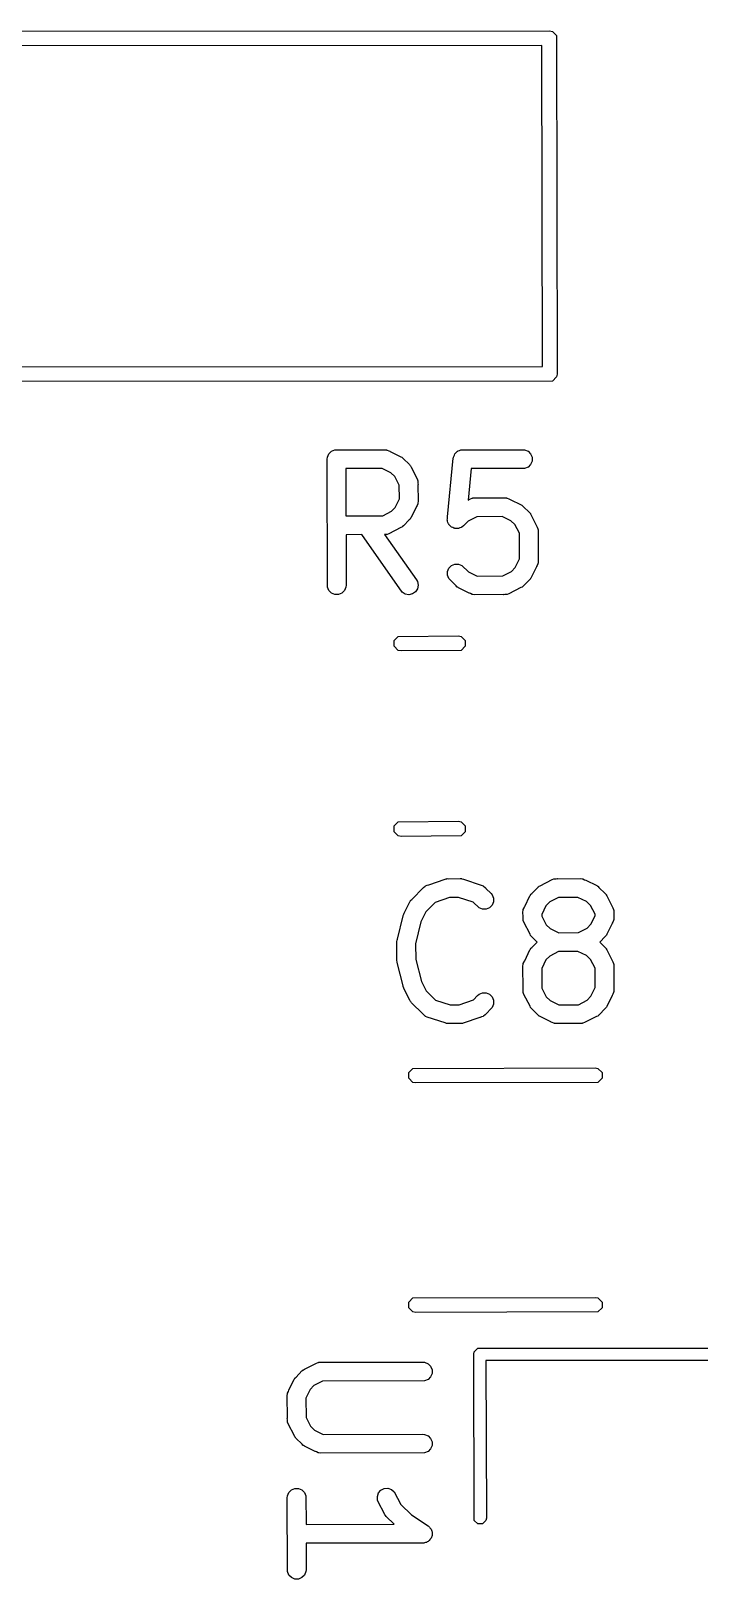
# Model space of a CAD drawing. Extents: x 161.8 to 217, y -91.7 to -65.8.
# Drawn here: x 184.44 to 189.74, y -78.08 to -65.81 of the extents above; entities that cross this region are included whole.
import ezdxf

# ---------------------------------------------------------------- set-up
doc = ezdxf.new("R2010")
doc.units = 0
doc.layers.add('BLACK', color=7, linetype='CONTINUOUS')

msp = doc.modelspace()

# ---------------------------------------------------------------- linework, layer by layer
at = {"layer": 'BLACK', "linetype": 'CONTINUOUS'}
for p, q in [((180.84704, -65.81457), (188.550002, -65.810001)), ((188.550002, -65.810001), (188.572963, -65.814568)), ((188.572963, -65.814568), (188.605435, -65.84704)), ((188.605435, -65.84704), (188.610002, -68.529998)), ((188.490096, -65.925483), (180.925575, -65.92997)), ((188.494427, -68.47003), (188.490096, -65.925483)), ((180.929905, -68.474516), (188.494427, -68.47003)), ((188.572963, -68.585431), (180.87, -68.589999)), ((188.605435, -68.552959), (188.572963, -68.585431)), ((188.610002, -68.529998), (188.605435, -68.552959)), ((186.786905, -69.204819), (186.788346, -69.190187)), ((186.788346, -70.219451), (186.786905, -69.204819)), ((186.788346, -69.190187), (186.799545, -69.163151)), ((186.799545, -69.163151), (186.820237, -69.142459)), ((186.820237, -69.142459), (186.847273, -69.13126)), ((186.847273, -69.13126), (187.242857, -69.129819)), ((187.242857, -69.129819), (187.257489, -69.13126)), ((187.257489, -69.13126), (187.259978, -69.132291)), ((187.259978, -69.132291), (187.262666, -69.132482)), ((187.262666, -69.132482), (187.275659, -69.138786)), ((187.275659, -69.138786), (187.284525, -69.142459)), ((187.284525, -69.142459), (187.285747, -69.143681)), ((187.285747, -69.143681), (187.371636, -69.185356)), ((187.371636, -69.185356), (187.377935, -69.18932)), ((187.377935, -69.18932), (187.379763, -69.190078)), ((187.379763, -69.190078), (187.380933, -69.191208)), ((187.380933, -69.191208), (187.384079, -69.193188)), ((187.384079, -69.193188), (187.389711, -69.199682)), ((187.389711, -69.199682), (187.438747, -69.247024)), ((187.742074, -69.663125), (187.787277, -69.197356)), ((187.787277, -69.197356), (187.788346, -69.192023)), ((187.788346, -69.190187), (187.789059, -69.188464)), ((187.788346, -69.192023), (187.788346, -69.190187)), ((187.789059, -69.188464), (187.790167, -69.18294)), ((187.790167, -69.18294), (187.795349, -69.17328)), ((187.795349, -69.17328), (187.799545, -69.163151)), ((187.799545, -69.163151), (187.802216, -69.160479)), ((187.802216, -69.160479), (187.804001, -69.157153)), ((187.804001, -69.157153), (187.812483, -69.150212)), ((187.812483, -69.150212), (187.820237, -69.142459)), ((187.820237, -69.142459), (187.823725, -69.141013)), ((187.823725, -69.141013), (187.826649, -69.138622)), ((187.826649, -69.138622), (187.837146, -69.135454)), ((187.837146, -69.135454), (187.847273, -69.13126)), ((187.847273, -69.13126), (187.851086, -69.131248)), ((187.851086, -69.131248), (187.854665, -69.130169)), ((187.854665, -69.130169), (187.865052, -69.131207)), ((187.865052, -69.131207), (188.338095, -69.129819)), ((188.338095, -69.129819), (188.352727, -69.13126)), ((188.352727, -69.13126), (188.379763, -69.142459)), ((188.379763, -69.142459), (188.400455, -69.163151)), ((188.400455, -69.163151), (188.411654, -69.190187)), ((188.411654, -69.219451), (188.400455, -69.246487)), ((188.411654, -69.190187), (188.411654, -69.219451)), ((187.222924, -69.278503), (186.93559, -69.27955)), ((186.93559, -69.27955), (186.936123, -69.654745)), ((187.291691, -69.311871), (187.222924, -69.278503)), ((187.323018, -69.342115), (187.291691, -69.311871)), ((187.358476, -69.410972), (187.323018, -69.342115)), ((187.438747, -69.247024), (187.443465, -69.252773)), ((187.443465, -69.252773), (187.444964, -69.254073)), ((187.444964, -69.254073), (187.445691, -69.255486)), ((187.445691, -69.255486), (187.448074, -69.258389)), ((187.448074, -69.258389), (187.451723, -69.267199)), ((187.451723, -69.267199), (187.500415, -69.361754)), ((187.928592, -69.279623), (187.904433, -69.528559)), ((188.352727, -69.278378), (187.928592, -69.279623)), ((188.379763, -69.267179), (188.352727, -69.278378)), ((188.400455, -69.246487), (188.379763, -69.267179)), ((187.359461, -69.518604), (187.358476, -69.410972)), ((187.500415, -69.361754), (187.50567, -69.375485)), ((187.50567, -69.375485), (187.505861, -69.378174)), ((187.505861, -69.378174), (187.506892, -69.380663)), ((187.506892, -69.380663), (187.507018, -69.39446)), ((187.507018, -69.39446), (187.507744, -69.404675)), ((187.507744, -69.404675), (187.507128, -69.406521)), ((187.507128, -69.406521), (187.508333, -69.538152)), ((187.296036, -69.618313), (187.326281, -69.586985)), ((187.326281, -69.586985), (187.359461, -69.518604)), ((187.494471, -69.581041), (187.452796, -69.666931)), ((187.495693, -69.57982), (187.494471, -69.581041)), ((187.499362, -69.57096), (187.495693, -69.57982)), ((187.50567, -69.557962), (187.499362, -69.57096)), ((187.505861, -69.555272), (187.50567, -69.557962)), ((187.506892, -69.552784), (187.505861, -69.555272)), ((187.508333, -69.538152), (187.506892, -69.552784)), ((187.904433, -69.528559), (187.923602, -69.518689)), ((187.923602, -69.518689), (187.937333, -69.513434)), ((187.937333, -69.513434), (187.940022, -69.513242)), ((187.940022, -69.513242), (187.942511, -69.512212)), ((187.942511, -69.512212), (187.95558, -69.512137)), ((187.95558, -69.512137), (187.966523, -69.51136)), ((187.966523, -69.51136), (187.968632, -69.512063)), ((187.968632, -69.512063), (188.195238, -69.510771)), ((188.195238, -69.510771), (188.20987, -69.512212)), ((188.20987, -69.512212), (188.212359, -69.513243)), ((188.212359, -69.513243), (188.215047, -69.513434)), ((188.215047, -69.513434), (188.22804, -69.519738)), ((188.22804, -69.519738), (188.236906, -69.523411)), ((188.236906, -69.523411), (188.238128, -69.524633)), ((188.238128, -69.524633), (188.324017, -69.566308)), ((188.324017, -69.566308), (188.330316, -69.570272)), ((188.330316, -69.570272), (188.332144, -69.57103)), ((188.332144, -69.57103), (188.333314, -69.57216)), ((188.333314, -69.57216), (188.33646, -69.57414)), ((188.33646, -69.57414), (188.342092, -69.580634)), ((188.342092, -69.580634), (188.391128, -69.627976)), ((186.936123, -69.654745), (187.096041, -69.654162)), ((187.096041, -69.654162), (187.098375, -69.653646)), ((187.098375, -69.653646), (187.101197, -69.654144)), ((187.101197, -69.654144), (187.227348, -69.653684)), ((187.227348, -69.653684), (187.296036, -69.618313)), ((187.438469, -69.685006), (187.391128, -69.734042)), ((187.444964, -69.679374), (187.438469, -69.685006)), ((187.446943, -69.676228), (187.444964, -69.679374)), ((187.448074, -69.675058), (187.446943, -69.676228)), ((187.448831, -69.67323), (187.448074, -69.675058)), ((187.452796, -69.666931), (187.448831, -69.67323)), ((187.739636, -69.688249), (187.740727, -69.677007)), ((187.740727, -69.691864), (187.739636, -69.688249)), ((187.740727, -69.666378), (187.742074, -69.663125)), ((187.740727, -69.677007), (187.740727, -69.666378)), ((187.740727, -69.69564), (187.740727, -69.691864)), ((187.744921, -69.705765), (187.740727, -69.69564)), ((187.748089, -69.716265), (187.744921, -69.705765)), ((187.903963, -69.696085), (187.867319, -69.734042)), ((187.972714, -69.660682), (187.903963, -69.696085)), ((188.17545, -69.659526), (187.972714, -69.660682)), ((188.244072, -69.692823), (188.17545, -69.659526)), ((188.275399, -69.723067), (188.244072, -69.692823)), ((188.391128, -69.627976), (188.395846, -69.633725)), ((188.395846, -69.633725), (188.397345, -69.635025)), ((188.397345, -69.635025), (188.398072, -69.636438)), ((188.398072, -69.636438), (188.400455, -69.639341)), ((188.400455, -69.639341), (188.404104, -69.648151)), ((188.404104, -69.648151), (188.452796, -69.742706)), ((187.060557, -69.802904), (186.936334, -69.803356)), ((186.936334, -69.803356), (186.936905, -70.204819)), ((187.381462, -70.258989), (187.060557, -69.802904)), ((187.244817, -69.802233), (187.241919, -69.802439)), ((187.241919, -69.802439), (187.494776, -70.16181)), ((187.257489, -69.802187), (187.244817, -69.802233)), ((187.259978, -69.801155), (187.257489, -69.802187)), ((187.262666, -69.800965), (187.259978, -69.801155)), ((187.276398, -69.79571), (187.262666, -69.800965)), ((187.370954, -69.747017), (187.276398, -69.79571)), ((187.379763, -69.743369), (187.370954, -69.747017)), ((187.382665, -69.740986), (187.379763, -69.743369)), ((187.384079, -69.740259), (187.382665, -69.740986)), ((187.385378, -69.73876), (187.384079, -69.740259)), ((187.391128, -69.734042), (187.385378, -69.73876)), ((187.75048, -69.719188), (187.748089, -69.716265)), ((187.751926, -69.722677), (187.75048, -69.719188)), ((187.759679, -69.73043), (187.751926, -69.722677)), ((187.76662, -69.738913), (187.759679, -69.73043)), ((187.769946, -69.740697), (187.76662, -69.738913)), ((187.772618, -69.743369), (187.769946, -69.740697)), ((187.782745, -69.747564), (187.772618, -69.743369)), ((187.792407, -69.752747), (187.782745, -69.747564)), ((187.796166, -69.753122), (187.792407, -69.752747)), ((187.799655, -69.754568), (187.796166, -69.753122)), ((187.810616, -69.754568), (187.799655, -69.754568)), ((187.821526, -69.755659), (187.810616, -69.754568)), ((187.825142, -69.754568), (187.821526, -69.755659)), ((187.828917, -69.754568), (187.825142, -69.754568)), ((187.839042, -69.750373), (187.828917, -69.754568)), ((187.849542, -69.747206), (187.839042, -69.750373)), ((187.852465, -69.744814), (187.849542, -69.747206)), ((187.855954, -69.743369), (187.852465, -69.744814)), ((187.867319, -69.734042), (187.855954, -69.743369)), ((188.310802, -69.791818), (188.275399, -69.723067)), ((188.311958, -69.994554), (188.310802, -69.791818)), ((188.452796, -69.742706), (188.458051, -69.756437)), ((188.458051, -69.756437), (188.458242, -69.759126)), ((188.458242, -69.759126), (188.459273, -69.761615)), ((188.459273, -69.761615), (188.459347, -69.774684)), ((188.459347, -69.774684), (188.460125, -69.785627)), ((188.460125, -69.785627), (188.459421, -69.787736)), ((188.459421, -69.787736), (188.460714, -70.014342)), ((187.740727, -70.094948), (187.751926, -70.067912)), ((187.751926, -70.067912), (187.772619, -70.047219)), ((187.772619, -70.047219), (187.799655, -70.036021)), ((187.799655, -70.036021), (187.828918, -70.036021)), ((187.828918, -70.036021), (187.855954, -70.04722)), ((187.855954, -70.04722), (187.908309, -70.097767)), ((188.248416, -70.094504), (188.278662, -70.063175)), ((188.278662, -70.063175), (188.311958, -69.994554)), ((188.446852, -70.057231), (188.405177, -70.143121)), ((188.448074, -70.05601), (188.446852, -70.057231)), ((188.451743, -70.04715), (188.448074, -70.05601)), ((188.458051, -70.034152), (188.451743, -70.04715)), ((188.458242, -70.031462), (188.458051, -70.034152)), ((188.459273, -70.028974), (188.458242, -70.031462)), ((188.460714, -70.014342), (188.459273, -70.028974)), ((187.494776, -70.16181), (187.501986, -70.174623)), ((187.501986, -70.174623), (187.508315, -70.203194)), ((187.740727, -70.124211), (187.740727, -70.094948)), ((187.751925, -70.151247), (187.740727, -70.124211)), ((187.761252, -70.162612), (187.751925, -70.151247)), ((187.810287, -70.209953), (187.761252, -70.162612)), ((187.908309, -70.097767), (187.97693, -70.131063)), ((187.97693, -70.131063), (188.179666, -70.129907)), ((188.179666, -70.129907), (188.248416, -70.094504)), ((188.390851, -70.161195), (188.34351, -70.210232)), ((188.397345, -70.155564), (188.390851, -70.161195)), ((188.399324, -70.152418), (188.397345, -70.155564)), ((188.400456, -70.151247), (188.399324, -70.152418)), ((188.401213, -70.149417), (188.400456, -70.151247)), ((188.405177, -70.143121), (188.401213, -70.149417)), ((186.799545, -70.246487), (186.788346, -70.219451)), ((186.820237, -70.267179), (186.799545, -70.246487)), ((186.847273, -70.278378), (186.820237, -70.267179)), ((186.876537, -70.278378), (186.847273, -70.278378)), ((186.903573, -70.267179), (186.876537, -70.278378)), ((186.924265, -70.246487), (186.903573, -70.267179)), ((186.935464, -70.219451), (186.924265, -70.246487)), ((186.936905, -70.204819), (186.935464, -70.219451)), ((187.406141, -70.274716), (187.381462, -70.258989)), ((187.434958, -70.279802), (187.406141, -70.274716)), ((187.463529, -70.273472), (187.434958, -70.279802)), ((187.487503, -70.25669), (187.463529, -70.273472)), ((187.50323, -70.232012), (187.487503, -70.25669)), ((187.508315, -70.203194), (187.50323, -70.232012)), ((187.815921, -70.21645), (187.810287, -70.209953)), ((187.819066, -70.218429), (187.815921, -70.21645)), ((187.820237, -70.21956), (187.819066, -70.218429)), ((187.822064, -70.220317), (187.820237, -70.21956)), ((187.828364, -70.224282), (187.822064, -70.220317)), ((187.914253, -70.265957), (187.828364, -70.224282)), ((187.915475, -70.267179), (187.914253, -70.265957)), ((187.924334, -70.270848), (187.915475, -70.267179)), ((187.937333, -70.277156), (187.924334, -70.270848)), ((187.940022, -70.277347), (187.937333, -70.277156)), ((187.942511, -70.278378), (187.940022, -70.277347)), ((187.957143, -70.279819), (187.942511, -70.278378)), ((188.183747, -70.278526), (187.957143, -70.279819)), ((188.185857, -70.27923), (188.183747, -70.278526)), ((188.196799, -70.278452), (188.185857, -70.27923)), ((188.20987, -70.278378), (188.196799, -70.278452)), ((188.212359, -70.277346), (188.20987, -70.278378)), ((188.215047, -70.277156), (188.212359, -70.277346)), ((188.228779, -70.271901), (188.215047, -70.277156)), ((188.323333, -70.223209), (188.228779, -70.271901)), ((188.332144, -70.21956), (188.323333, -70.223209)), ((188.335046, -70.217177), (188.332144, -70.21956)), ((188.33646, -70.21645), (188.335046, -70.217177)), ((188.33776, -70.21495), (188.33646, -70.21645)), ((188.34351, -70.210232), (188.33776, -70.21495)), ((187.317503, -70.642039), (187.349975, -70.609567)), ((187.317503, -70.687961), (187.317503, -70.642039)), ((187.349975, -70.720433), (187.317503, -70.687961)), ((187.349975, -70.609567), (187.827064, -70.605)), ((187.827064, -70.605), (187.850025, -70.609567)), ((187.850025, -70.609567), (187.882497, -70.642039)), ((187.882497, -70.687961), (187.850025, -70.720433)), ((187.882497, -70.642039), (187.882497, -70.687961)), ((187.372936, -70.725), (187.349975, -70.720433)), ((187.850025, -70.720433), (187.372936, -70.725)), ((187.317503, -72.112039), (187.349975, -72.079567)), ((187.317503, -72.157961), (187.317503, -72.112039)), ((187.349975, -72.190433), (187.317503, -72.157961)), ((187.349975, -72.079567), (187.827064, -72.075)), ((187.827064, -72.075), (187.850025, -72.079567)), ((187.850025, -72.079567), (187.882497, -72.112039)), ((187.882497, -72.157961), (187.850025, -72.190433)), ((187.882497, -72.112039), (187.882497, -72.157961)), ((187.372936, -72.195), (187.349975, -72.190433)), ((187.850025, -72.190433), (187.372936, -72.195)), ((187.592109, -72.578878), (187.723899, -72.533667)), ((187.723899, -72.533667), (187.731154, -72.532017)), ((187.731154, -72.532017), (187.732985, -72.531259)), ((187.732985, -72.531259), (187.734581, -72.531238)), ((187.734581, -72.531238), (187.738236, -72.530407)), ((187.738236, -72.530407), (187.747536, -72.531068)), ((187.747536, -72.531068), (187.842855, -72.529818)), ((187.842855, -72.529818), (187.85026, -72.530547)), ((187.85026, -72.530547), (187.852235, -72.530407)), ((187.852235, -72.530407), (187.853721, -72.530888)), ((187.853721, -72.530888), (187.857487, -72.531259)), ((187.857487, -72.531259), (187.86685, -72.535137)), ((188.571219, -72.537736), (188.58495, -72.532481)), ((188.58495, -72.532481), (188.587639, -72.532289)), ((188.587639, -72.532289), (188.590128, -72.531259)), ((188.590128, -72.531259), (188.603467, -72.531165)), ((188.603467, -72.531165), (188.61414, -72.530407)), ((188.61414, -72.530407), (188.616147, -72.531076)), ((188.616147, -72.531076), (188.795236, -72.529818)), ((188.795236, -72.529818), (188.809868, -72.531259)), ((188.809868, -72.531259), (188.812357, -72.53229)), ((188.812357, -72.53229), (188.815045, -72.532481)), ((188.815045, -72.532481), (188.828038, -72.538785)), ((187.457795, -72.695166), (187.551727, -72.599404)), ((187.551727, -72.599404), (187.563092, -72.590076)), ((187.563092, -72.590076), (187.565582, -72.589044)), ((187.565582, -72.589044), (187.567617, -72.58728)), ((187.567617, -72.58728), (187.580579, -72.582833)), ((187.580579, -72.582833), (187.590129, -72.578878)), ((187.590129, -72.578878), (187.592109, -72.578878)), ((187.86685, -72.535137), (188.009429, -72.581286)), ((188.009429, -72.581286), (188.022854, -72.58728)), ((188.022854, -72.58728), (188.024889, -72.589045)), ((188.024889, -72.589045), (188.02738, -72.590077)), ((188.02738, -72.590077), (188.038881, -72.60118)), ((188.038881, -72.60118), (188.044961, -72.606454)), ((188.044961, -72.606454), (188.045537, -72.607607)), ((188.045537, -72.607607), (188.086364, -72.647023)), ((188.086364, -72.647023), (188.095691, -72.658388)), ((188.400673, -72.657217), (188.402653, -72.654072)), ((188.402653, -72.654072), (188.409147, -72.648439)), ((188.409147, -72.648439), (188.456489, -72.599404)), ((188.456489, -72.599404), (188.462238, -72.594685)), ((188.462238, -72.594685), (188.463538, -72.593187)), ((188.463538, -72.593187), (188.464951, -72.592459)), ((188.464951, -72.592459), (188.467854, -72.590077)), ((188.467854, -72.590077), (188.476664, -72.586427)), ((188.476664, -72.586427), (188.571219, -72.537736)), ((188.828038, -72.538785), (188.836904, -72.542458)), ((188.836904, -72.542458), (188.838126, -72.54368)), ((188.838126, -72.54368), (188.924015, -72.585355)), ((188.924015, -72.585355), (188.930314, -72.589319)), ((188.930314, -72.589319), (188.932142, -72.590077)), ((188.932142, -72.590077), (188.933312, -72.591207)), ((188.933312, -72.591207), (188.936458, -72.593187)), ((188.936458, -72.593187), (188.94209, -72.599681)), ((188.94209, -72.599681), (188.991126, -72.647023)), ((188.991126, -72.647023), (188.995844, -72.652772)), ((188.995844, -72.652772), (188.997343, -72.654072)), ((188.997343, -72.654072), (188.99807, -72.655485)), ((188.99807, -72.655485), (189.000453, -72.658388)), ((187.398173, -72.805365), (187.44244, -72.714134)), ((187.44244, -72.714134), (187.446404, -72.707834)), ((187.446404, -72.707834), (187.447162, -72.706007)), ((187.447162, -72.706007), (187.448259, -72.704887)), ((187.448259, -72.704887), (187.450272, -72.701691)), ((187.450272, -72.701691), (187.457795, -72.695166)), ((187.643133, -72.71856), (187.568854, -72.794285)), ((187.756402, -72.679702), (187.643133, -72.71856)), ((187.827781, -72.678766), (187.756402, -72.679702)), ((187.943974, -72.716375), (187.827781, -72.678766)), ((187.991663, -72.762416), (187.943974, -72.716375)), ((188.018699, -72.773615), (187.991663, -72.762416)), ((188.047962, -72.773615), (188.018699, -72.773615)), ((188.074998, -72.762416), (188.047962, -72.773615)), ((188.095691, -72.741723), (188.074998, -72.762416)), ((188.095691, -72.658388), (188.10689, -72.685424)), ((188.10689, -72.714687), (188.095691, -72.741723)), ((188.10689, -72.685424), (188.10689, -72.714687)), ((188.340725, -72.780662), (188.341756, -72.778172)), ((188.341756, -72.778172), (188.341947, -72.775485)), ((188.341947, -72.775485), (188.348251, -72.762491)), ((188.348251, -72.762491), (188.351924, -72.753626)), ((188.351924, -72.753626), (188.353146, -72.752403)), ((188.353146, -72.752403), (188.394821, -72.666515)), ((188.394821, -72.666515), (188.398785, -72.660215)), ((188.398785, -72.660215), (188.399543, -72.658388)), ((188.399543, -72.658388), (188.400673, -72.657217)), ((188.521336, -72.746459), (188.488612, -72.8139)), ((188.55158, -72.715132), (188.521336, -72.746459)), ((188.620371, -72.679708), (188.55158, -72.715132)), ((188.77554, -72.678618), (188.620371, -72.679708)), ((188.84407, -72.71187), (188.77554, -72.678618)), ((188.875397, -72.742114), (188.84407, -72.71187)), ((188.911085, -72.811417), (188.875397, -72.742114)), ((189.000453, -72.658388), (189.004102, -72.667198)), ((189.004102, -72.667198), (189.052794, -72.761753)), ((189.052794, -72.761753), (189.058049, -72.775484)), ((189.058049, -72.775484), (189.05824, -72.778173)), ((189.05824, -72.778173), (189.059271, -72.780662)), ((187.343901, -73.011088), (187.389142, -72.824723)), ((187.389142, -72.824723), (187.389527, -72.823643)), ((187.389527, -72.823643), (187.389566, -72.823104)), ((187.389566, -72.823104), (187.390151, -72.821896)), ((187.390151, -72.821896), (187.394089, -72.810877)), ((187.394089, -72.810877), (187.398173, -72.805365)), ((187.530129, -72.874095), (187.488103, -73.047218)), ((187.568854, -72.794285), (187.530129, -72.874095)), ((188.339284, -72.795294), (188.340725, -72.780662)), ((188.340149, -72.832701), (188.339284, -72.795294)), ((188.339873, -72.833532), (188.340149, -72.832701)), ((188.340312, -72.839714), (188.339873, -72.833532)), ((188.340725, -72.857545), (188.340312, -72.839714)), ((188.341756, -72.860034), (188.340725, -72.857545)), ((188.341947, -72.862722), (188.341756, -72.860034)), ((188.347202, -72.876454), (188.341947, -72.862722)), ((188.395894, -72.97101), (188.347202, -72.876454)), ((188.488612, -72.8139), (188.48891, -72.826789)), ((188.48891, -72.826789), (188.524598, -72.896092)), ((188.524598, -72.896092), (188.555926, -72.926337)), ((188.848415, -72.923074), (188.87866, -72.891746)), ((188.87866, -72.891746), (188.911383, -72.824306)), ((188.911383, -72.824306), (188.911085, -72.811417)), ((189.04685, -72.885802), (189.005175, -72.971692)), ((189.048072, -72.884581), (189.04685, -72.885802)), ((189.051741, -72.875721), (189.048072, -72.884581)), ((189.058049, -72.862723), (189.051741, -72.875721)), ((189.05824, -72.860033), (189.058049, -72.862723)), ((189.059271, -72.857545), (189.05824, -72.860033)), ((189.059271, -72.780662), (189.059683, -72.798491)), ((189.060712, -72.842913), (189.059271, -72.857545)), ((189.059683, -72.798491), (189.060123, -72.804674)), ((189.060123, -72.804674), (189.059846, -72.805504)), ((189.059846, -72.805504), (189.060712, -72.842913)), ((187.339827, -73.027871), (187.340725, -73.018757)), ((187.340725, -73.018757), (187.343901, -73.011088)), ((188.399543, -72.979819), (188.395894, -72.97101)), ((188.401925, -72.982721), (188.399543, -72.979819)), ((188.402653, -72.984135), (188.401925, -72.982721)), ((188.404151, -72.985434), (188.402653, -72.984135)), ((188.40887, -72.991184), (188.404151, -72.985434)), ((188.4519, -73.032727), (188.40887, -72.991184)), ((188.555926, -72.926337), (188.624455, -72.959588)), ((188.624455, -72.959588), (188.779624, -72.958498)), ((188.779624, -72.958498), (188.848415, -72.923074)), ((188.990848, -72.989767), (188.948095, -73.03405)), ((188.997343, -72.984135), (188.990848, -72.989767)), ((188.999322, -72.980989), (188.997343, -72.984135)), ((189.000453, -72.979819), (188.999322, -72.980989)), ((189.00121, -72.977991), (189.000453, -72.979819)), ((189.005175, -72.971692), (189.00121, -72.977991)), ((187.339284, -73.033389), (187.339535, -73.030835)), ((187.340551, -73.171968), (187.339284, -73.033389)), ((187.339373, -73.029743), (187.339827, -73.027871)), ((187.339535, -73.030835), (187.339373, -73.029743)), ((187.488103, -73.047218), (187.489245, -73.17199)), ((188.353146, -73.180974), (188.394821, -73.095086)), ((188.394821, -73.095086), (188.398785, -73.088786)), ((188.398785, -73.088786), (188.399543, -73.086959)), ((188.399543, -73.086959), (188.400673, -73.085788)), ((188.400673, -73.085788), (188.402653, -73.082643)), ((188.402653, -73.082643), (188.409147, -73.07701)), ((188.409147, -73.07701), (188.4519, -73.032727)), ((188.55158, -73.143703), (188.521336, -73.17503)), ((188.620371, -73.108279), (188.55158, -73.143703)), ((188.77554, -73.107189), (188.620371, -73.108279)), ((188.84407, -73.140441), (188.77554, -73.107189)), ((188.875397, -73.170685), (188.84407, -73.140441)), ((188.948095, -73.03405), (188.991126, -73.075594)), ((188.991126, -73.075594), (188.995844, -73.081343)), ((188.995844, -73.081343), (188.997343, -73.082643)), ((188.997343, -73.082643), (188.99807, -73.084056)), ((188.99807, -73.084056), (189.000453, -73.086959)), ((189.000453, -73.086959), (189.004102, -73.095769)), ((189.004102, -73.095769), (189.052794, -73.190324)), ((187.339373, -73.179892), (187.340551, -73.171968)), ((187.340707, -73.188916), (187.339373, -73.179892)), ((187.340725, -73.190878), (187.340707, -73.188916)), ((187.341147, -73.191899), (187.340725, -73.190878)), ((187.341523, -73.194436), (187.341147, -73.191899)), ((187.38904, -73.379134), (187.341523, -73.194436)), ((187.489245, -73.17199), (187.533863, -73.34542)), ((188.339284, -73.223865), (188.340725, -73.209233)), ((188.340542, -73.402952), (188.339284, -73.223865)), ((188.340725, -73.209233), (188.341756, -73.206743)), ((188.341756, -73.206743), (188.341947, -73.204056)), ((188.341947, -73.204056), (188.348251, -73.191062)), ((188.348251, -73.191062), (188.351924, -73.182197)), ((188.351924, -73.182197), (188.353146, -73.180974)), ((188.521336, -73.17503), (188.488084, -73.24356)), ((188.488084, -73.24356), (188.489174, -73.398729)), ((188.910821, -73.239476), (188.875397, -73.170685)), ((188.911911, -73.394645), (188.910821, -73.239476)), ((189.052794, -73.190324), (189.058049, -73.204055)), ((189.058049, -73.204055), (189.05824, -73.206744)), ((189.05824, -73.206744), (189.059271, -73.209233)), ((189.059271, -73.209233), (189.059364, -73.222572)), ((189.059364, -73.222572), (189.060123, -73.233245)), ((189.060123, -73.233245), (189.059453, -73.235252)), ((189.059453, -73.235252), (189.060712, -73.414341)), ((187.389566, -73.386531), (187.38904, -73.379134)), ((187.393768, -73.397513), (187.389566, -73.386531)), ((187.533863, -73.34542), (187.572555, -73.420557)), ((187.394089, -73.398758), (187.393768, -73.397513)), ((187.394411, -73.399193), (187.394089, -73.398758)), ((187.394821, -73.400263), (187.394411, -73.399193)), ((187.443511, -73.494815), (187.394821, -73.400263)), ((187.447161, -73.503627), (187.443511, -73.494815)), ((187.449544, -73.506531), (187.447161, -73.503627)), ((187.450272, -73.507944), (187.449544, -73.506531)), ((187.45177, -73.509243), (187.450272, -73.507944)), ((187.456489, -73.514993), (187.45177, -73.509243)), ((187.544658, -73.601478), (187.456489, -73.514993)), ((187.572555, -73.420557), (187.646763, -73.493347)), ((187.646763, -73.493347), (187.76269, -73.530869)), ((187.834068, -73.529933), (187.946775, -73.491268)), ((187.946775, -73.491268), (187.980297, -73.456547)), ((187.980297, -73.456547), (187.991663, -73.447219)), ((187.991663, -73.447219), (188.018699, -73.43602)), ((188.018699, -73.43602), (188.047962, -73.43602)), ((188.047962, -73.43602), (188.074998, -73.447218)), ((188.074998, -73.447218), (188.095691, -73.467911)), ((188.095691, -73.467911), (188.10689, -73.494947)), ((188.10689, -73.494947), (188.10689, -73.52421)), ((188.339873, -73.40496), (188.340542, -73.402952)), ((188.340631, -73.415632), (188.339873, -73.40496)), ((188.340725, -73.428973), (188.340631, -73.415632)), ((188.341756, -73.431462), (188.340725, -73.428973)), ((188.341947, -73.43415), (188.341756, -73.431462)), ((188.347202, -73.447882), (188.341947, -73.43415)), ((188.395892, -73.542434), (188.347202, -73.447882)), ((188.489174, -73.398729), (188.524599, -73.46752)), ((188.524599, -73.46752), (188.555926, -73.497766)), ((188.555926, -73.497766), (188.624455, -73.531017)), ((188.779624, -73.529927), (188.848414, -73.494503)), ((188.848414, -73.494503), (188.87866, -73.463174)), ((188.87866, -73.463174), (188.911911, -73.394645)), ((189.04685, -73.45723), (189.005175, -73.54312)), ((189.048072, -73.456009), (189.04685, -73.45723)), ((189.051741, -73.447149), (189.048072, -73.456009)), ((189.058049, -73.434151), (189.051741, -73.447149)), ((189.05824, -73.431461), (189.058049, -73.434151)), ((189.059271, -73.428973), (189.05824, -73.431461)), ((189.060712, -73.414341), (189.059271, -73.428973)), ((187.54551, -73.603182), (187.544658, -73.601478)), ((187.553154, -73.609812), (187.54551, -73.603182)), ((187.563092, -73.61956), (187.553154, -73.609812)), ((187.565582, -73.620591), (187.563092, -73.61956)), ((187.567617, -73.622356), (187.565582, -73.620591)), ((187.581043, -73.62835), (187.567617, -73.622356)), ((187.723624, -73.674499), (187.581043, -73.62835)), ((187.76269, -73.530869), (187.834068, -73.529933)), ((187.998362, -73.630758), (187.866572, -73.675969)), ((188.000344, -73.630758), (187.998362, -73.630758)), ((188.009896, -73.626801), (188.000344, -73.630758)), ((188.022854, -73.622356), (188.009896, -73.626801)), ((188.024889, -73.62059), (188.022854, -73.622356)), ((188.02738, -73.619559), (188.024889, -73.62059)), ((188.038746, -73.610231), (188.02738, -73.619559)), ((188.095692, -73.551246), (188.038746, -73.610231)), ((188.10689, -73.52421), (188.095692, -73.551246)), ((188.399542, -73.551246), (188.395892, -73.542434)), ((188.401925, -73.55415), (188.399542, -73.551246)), ((188.402653, -73.555563), (188.401925, -73.55415)), ((188.404151, -73.556862), (188.402653, -73.555563)), ((188.408869, -73.562611), (188.404151, -73.556862)), ((188.457904, -73.609952), (188.408869, -73.562611)), ((188.463538, -73.616449), (188.457904, -73.609952)), ((188.466683, -73.618428), (188.463538, -73.616449)), ((188.467854, -73.619559), (188.466683, -73.618428)), ((188.469681, -73.620316), (188.467854, -73.619559)), ((188.475981, -73.624281), (188.469681, -73.620316)), ((188.56187, -73.665956), (188.475981, -73.624281)), ((188.624455, -73.531017), (188.779624, -73.529927)), ((188.923331, -73.623208), (188.828777, -73.6719)), ((188.932142, -73.619559), (188.923331, -73.623208)), ((188.935044, -73.617176), (188.932142, -73.619559)), ((188.936458, -73.616449), (188.935044, -73.617176)), ((188.937758, -73.614949), (188.936458, -73.616449)), ((188.943508, -73.610231), (188.937758, -73.614949)), ((188.990849, -73.561194), (188.943508, -73.610231)), ((188.997343, -73.555563), (188.990849, -73.561194)), ((188.999322, -73.552417), (188.997343, -73.555563)), ((189.000454, -73.551246), (188.999322, -73.552417)), ((189.001211, -73.549416), (189.000454, -73.551246)), ((189.005175, -73.54312), (189.001211, -73.549416)), ((187.732985, -73.678377), (187.723624, -73.674499)), ((187.736748, -73.678747), (187.732985, -73.678377)), ((187.738236, -73.679229), (187.736748, -73.678747)), ((187.74021, -73.679088), (187.738236, -73.679229)), ((187.747617, -73.679818), (187.74021, -73.679088)), ((187.842934, -73.678567), (187.747617, -73.679818)), ((187.852235, -73.679229), (187.842934, -73.678567)), ((187.855889, -73.678397), (187.852235, -73.679229)), ((187.857487, -73.678377), (187.855889, -73.678397)), ((187.859318, -73.677618), (187.857487, -73.678377)), ((187.866572, -73.675969), (187.859318, -73.677618)), ((188.563092, -73.667178), (188.56187, -73.665956)), ((188.571951, -73.670847), (188.563092, -73.667178)), ((188.58495, -73.677155), (188.571951, -73.670847)), ((188.587639, -73.677346), (188.58495, -73.677155)), ((188.590128, -73.678377), (188.587639, -73.677346)), ((188.60476, -73.679818), (188.590128, -73.678377)), ((188.783847, -73.678559), (188.60476, -73.679818)), ((188.785855, -73.679229), (188.783847, -73.678559)), ((188.796527, -73.67847), (188.785855, -73.679229)), ((188.809868, -73.678377), (188.796527, -73.67847)), ((188.812357, -73.677345), (188.809868, -73.678377)), ((188.815045, -73.677155), (188.812357, -73.677345)), ((188.828777, -73.6719), (188.815045, -73.677155)), ((187.433315, -74.067039), (187.465787, -74.034567)), ((187.433315, -74.112961), (187.433315, -74.067039)), ((187.465787, -74.145433), (187.433315, -74.112961)), ((187.465787, -74.034567), (188.911252, -74.03)), ((188.911252, -74.03), (188.934213, -74.034567)), ((188.934213, -74.034567), (188.966685, -74.067039)), ((188.966685, -74.112961), (188.934213, -74.145433)), ((188.966685, -74.067039), (188.966685, -74.112961)), ((187.488748, -74.15), (187.465787, -74.145433)), ((188.934213, -74.145433), (187.488748, -74.15)), ((187.433315, -75.887039), (187.465787, -75.854567)), ((187.433315, -75.932961), (187.433315, -75.887039)), ((187.465787, -75.965433), (187.433315, -75.932961)), ((187.465787, -75.854567), (188.911252, -75.85)), ((187.488748, -75.97), (187.465787, -75.965433)), ((188.934213, -75.965433), (187.488748, -75.97)), ((188.911252, -75.85), (188.934213, -75.854567)), ((188.934213, -75.854567), (188.966685, -75.887039)), ((188.966685, -75.932961), (188.934213, -75.965433)), ((188.966685, -75.887039), (188.966685, -75.932961)), ((187.95, -76.3), (187.953806, -76.280866)), ((187.953806, -77.619134), (187.95, -76.3)), ((187.953806, -76.280866), (187.980866, -76.253806)), ((187.980866, -76.253806), (198, -76.25)), ((186.540045, -76.481715), (186.587386, -76.432681)), ((186.587386, -76.432681), (186.593135, -76.427962)), ((186.593135, -76.427962), (186.594435, -76.426464)), ((186.594435, -76.426464), (186.595848, -76.425736)), ((186.595848, -76.425736), (186.598751, -76.423354)), ((186.598751, -76.423354), (186.607561, -76.419704)), ((186.607561, -76.419704), (186.702116, -76.371013)), ((186.702116, -76.371013), (186.715847, -76.365758)), ((186.715847, -76.365758), (186.718536, -76.365566)), ((186.718536, -76.365566), (186.721025, -76.364536)), ((186.721025, -76.364536), (186.733349, -76.364514)), ((186.733349, -76.364514), (186.745037, -76.363684)), ((186.745037, -76.363684), (186.747454, -76.364489)), ((186.747454, -76.364489), (187.54518, -76.363095)), ((187.54518, -76.363095), (187.559812, -76.364536)), ((187.559812, -76.364536), (187.586848, -76.375735)), ((187.586848, -76.375735), (187.60754, -76.396427)), ((187.60754, -76.396427), (187.618739, -76.423463)), ((187.618739, -76.452727), (187.60754, -76.479763)), ((187.618739, -76.423463), (187.618739, -76.452727)), ((197.950133, -76.34622), (188.046393, -76.349982)), ((188.046393, -76.349982), (188.05, -77.6)), ((186.484041, -76.585681), (186.525718, -76.499791)), ((186.525718, -76.499791), (186.529683, -76.493492)), ((186.529683, -76.493492), (186.53044, -76.491665)), ((186.53044, -76.491665), (186.53157, -76.490493)), ((186.53157, -76.490493), (186.533551, -76.487348)), ((186.533551, -76.487348), (186.540045, -76.481715)), ((186.652232, -76.579737), (186.61898, -76.648267)), ((186.682477, -76.548409), (186.652232, -76.579737)), ((186.751108, -76.513067), (186.682477, -76.548409)), ((187.559812, -76.511654), (186.751108, -76.513067)), ((187.586848, -76.500455), (187.559812, -76.511654)), ((187.60754, -76.479763), (187.586848, -76.500455)), ((186.47018, -76.628571), (186.471621, -76.613939)), ((186.471438, -76.807659), (186.47018, -76.628571)), ((186.471621, -76.613939), (186.472651, -76.61145)), ((186.472651, -76.61145), (186.472843, -76.608761)), ((186.472843, -76.608761), (186.479149, -76.595762)), ((186.479149, -76.595762), (186.48282, -76.586903)), ((186.48282, -76.586903), (186.484041, -76.585681)), ((186.61898, -76.648267), (186.62007, -76.803435)), ((186.470769, -76.809667), (186.471438, -76.807659)), ((186.471527, -76.820339), (186.470769, -76.809667)), ((186.471621, -76.833679), (186.471527, -76.820339)), ((186.62007, -76.803435), (186.655495, -76.872225)), ((186.472651, -76.836167), (186.471621, -76.833679)), ((186.472843, -76.838857), (186.472651, -76.836167)), ((186.478098, -76.852589), (186.472843, -76.838857)), ((186.52679, -76.947141), (186.478098, -76.852589)), ((186.53044, -76.955953), (186.52679, -76.947141)), ((186.655495, -76.872225), (186.686823, -76.902471)), ((186.686823, -76.902471), (186.755724, -76.935903)), ((186.755724, -76.935903), (187.54518, -76.934523)), ((187.54518, -76.934523), (187.559812, -76.935964)), ((187.559812, -76.935964), (187.586848, -76.947163)), ((187.586848, -76.947163), (187.60754, -76.967855)), ((186.532823, -76.958857), (186.53044, -76.955953)), ((186.533551, -76.96027), (186.532823, -76.958857)), ((186.535049, -76.961569), (186.533551, -76.96027)), ((186.539767, -76.967318), (186.535049, -76.961569)), ((186.588802, -77.014659), (186.539767, -76.967318)), ((186.594435, -77.021154), (186.588802, -77.014659)), ((186.59758, -77.023133), (186.594435, -77.021154)), ((186.598751, -77.024264), (186.59758, -77.023133)), ((186.600578, -77.025021), (186.598751, -77.024264)), ((186.606878, -77.028986), (186.600578, -77.025021)), ((186.692767, -77.070661), (186.606878, -77.028986)), ((186.693989, -77.071883), (186.692767, -77.070661)), ((186.702848, -77.075552), (186.693989, -77.071883)), ((187.586848, -77.071883), (187.559812, -77.083082)), ((187.60754, -77.051191), (187.586848, -77.071883)), ((187.60754, -76.967855), (187.618739, -76.994891)), ((187.618739, -77.024155), (187.60754, -77.051191)), ((187.618739, -76.994891), (187.618739, -77.024155)), ((186.715847, -77.08186), (186.702848, -77.075552)), ((186.718536, -77.082051), (186.715847, -77.08186)), ((186.721025, -77.083082), (186.718536, -77.082051)), ((186.735657, -77.084523), (186.721025, -77.083082)), ((187.559812, -77.083082), (186.735657, -77.084523)), ((186.47018, -77.438095), (186.471621, -77.423463)), ((186.471621, -78.024155), (186.47018, -77.438095)), ((186.471621, -77.423463), (186.48282, -77.396427)), ((186.48282, -77.396427), (186.503512, -77.375735)), ((186.503512, -77.375735), (186.530548, -77.364536)), ((186.530548, -77.364536), (186.559812, -77.364536)), ((186.559812, -77.364536), (186.586848, -77.375735)), ((186.586848, -77.375735), (186.60754, -77.396427)), ((186.60754, -77.396427), (186.618739, -77.423463)), ((186.618739, -77.423463), (186.619296, -77.650123)), ((187.185055, -77.428714), (187.194309, -77.400953)), ((187.187129, -77.457904), (187.185055, -77.428714)), ((187.194309, -77.400953), (187.213482, -77.378845)), ((187.213482, -77.378845), (187.239657, -77.365758)), ((187.239657, -77.365758), (187.268847, -77.363684)), ((187.268847, -77.363684), (187.296608, -77.372938)), ((187.296608, -77.372938), (187.318716, -77.392111)), ((187.318716, -77.392111), (187.370118, -77.491929)), ((187.192384, -77.471636), (187.187129, -77.457904)), ((187.241076, -77.566192), (187.192384, -77.471636)), ((187.370118, -77.491929), (187.454464, -77.574663)), ((186.619296, -77.650123), (187.31804, -77.649131)), ((187.244725, -77.575001), (187.241076, -77.566192)), ((187.247107, -77.577903), (187.244725, -77.575001)), ((187.247835, -77.579317), (187.247107, -77.577903)), ((187.249333, -77.580616), (187.247835, -77.579317)), ((187.254052, -77.586366), (187.249333, -77.580616)), ((187.31804, -77.649131), (187.254052, -77.586366)), ((187.454464, -77.574663), (187.586783, -77.661405)), ((187.586783, -77.661405), (187.586825, -77.661439)), ((187.586825, -77.661439), (187.586848, -77.661449)), ((187.586848, -77.661449), (187.586899, -77.6615)), ((187.586899, -77.6615), (187.598158, -77.670721)), ((187.598158, -77.670721), (187.602289, -77.67689)), ((187.602289, -77.67689), (187.60754, -77.682141)), ((187.60754, -77.682141), (187.610352, -77.68893)), ((187.980866, -77.646194), (187.953806, -77.619134)), ((188.019134, -77.646194), (187.980866, -77.646194)), ((188.046194, -77.619134), (188.019134, -77.646194)), ((188.05, -77.6), (188.046194, -77.619134)), ((187.53813, -77.797398), (186.619661, -77.798703)), ((186.619661, -77.798703), (186.62018, -78.009523)), ((187.545259, -77.798809), (187.53813, -77.797398)), ((187.552411, -77.797378), (187.545259, -77.798809)), ((187.559812, -77.797368), (187.552411, -77.797378)), ((187.566672, -77.794526), (187.559812, -77.797368)), ((187.573954, -77.79307), (187.566672, -77.794526)), ((187.58006, -77.78898), (187.573954, -77.79307)), ((187.586848, -77.786169), (187.58006, -77.78898)), ((187.592096, -77.78092), (187.586848, -77.786169)), ((187.598269, -77.776787), (187.592096, -77.78092)), ((187.602346, -77.77067), (187.598269, -77.776787)), ((187.60754, -77.765477), (187.602346, -77.77067)), ((187.610381, -77.758617), (187.60754, -77.765477)), ((187.610352, -77.68893), (187.614441, -77.695036)), ((187.614501, -77.752438), (187.610381, -77.758617)), ((187.614441, -77.695036), (187.615897, -77.702316)), ((187.615926, -77.745229), (187.614501, -77.752438)), ((187.615897, -77.702316), (187.618739, -77.709177)), ((187.618739, -77.738441), (187.615926, -77.745229)), ((187.618739, -77.709177), (187.618739, -77.716525)), ((187.618739, -77.716525), (187.62018, -77.72373)), ((187.62018, -77.72373), (187.618739, -77.731014)), ((187.618739, -77.731014), (187.618739, -77.738441)), ((186.48282, -78.051191), (186.471621, -78.024155)), ((186.503512, -78.071883), (186.48282, -78.051191)), ((186.60754, -78.051191), (186.586848, -78.071883)), ((186.618739, -78.024155), (186.60754, -78.051191)), ((186.62018, -78.009523), (186.618739, -78.024155)), ((186.530548, -78.083082), (186.503512, -78.071883)), ((186.559812, -78.083082), (186.530548, -78.083082)), ((186.586848, -78.071883), (186.559812, -78.083082))]:
    msp.add_line(p, q, dxfattribs=at)

doc.saveas('drawing.dxf')
